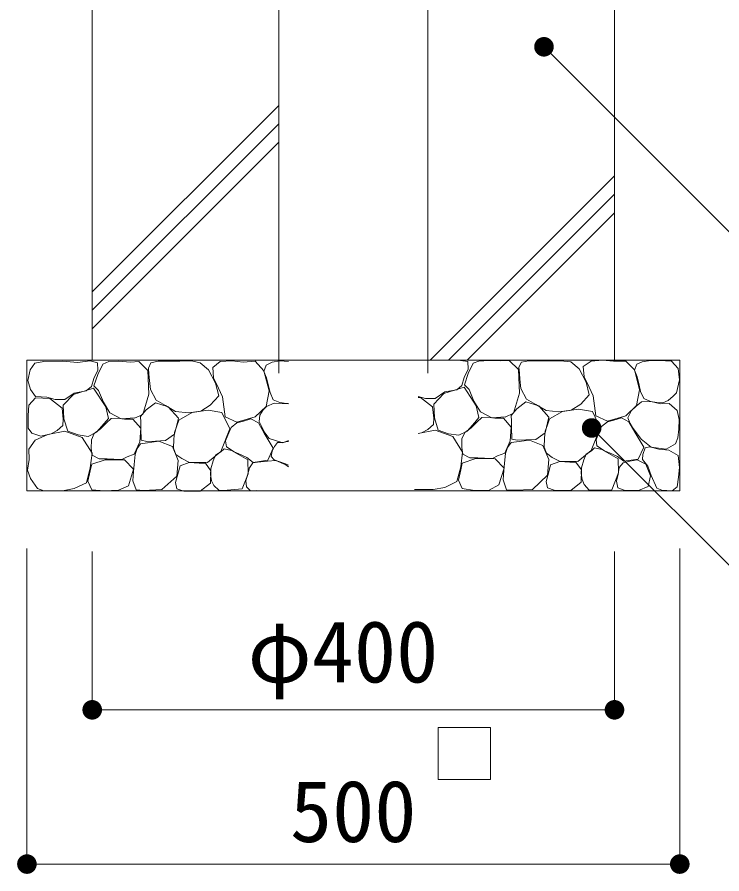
# Model space of a CAD drawing. Units: millimetres on the paper, scale 1:20. Extents: x 12 to 286, y 10 to 196.
# Drawn here: x 127.06 to 154.05, y 87.07 to 119.88 of the extents above; entities that cross this region are included whole.
import ezdxf
from ezdxf.enums import TextEntityAlignment as Align

# ---------------------------------------------------------------- set-up
doc = ezdxf.new("R2010")
doc.units = ezdxf.units.MM
for name, color, linetype, lineweight in [('0_2', 1, 'Continuous', 13), ('ハッチ', 4, 'Continuous', 13), ('寸法', 1, 'Continuous', 13), ('本体', 7, 'Continuous', 13)]:
    doc.layers.add(name, color=color, linetype=linetype, lineweight=lineweight)
doc.styles.add('ＭＳ ゴシック', font='')
doc.styles.get('ＭＳ ゴシック').set_extended_font_data('MS Gothic')

# ---------------------------------------------------------------- blocks, each defined once
blk = doc.blocks.new('filled_dot')
at = {"color": 0, "linetype": 'Continuous', "lineweight": -2, "const_width": 1.25}
blk.add_lwpolyline([(-0.625, 0, 1), (0.625, 0, 1)], format="xyb", close=True, dxfattribs=at)

msp = doc.modelspace()

# ---------------------------------------------------------------- linework, layer by layer
at = {"layer": '0_2'}
for p, q in [((127.44, 99.527), (127.44, 87.446)), ((152.44, 99.527), (152.44, 87.446)), ((129.94, 99.414), (129.94, 93.353)), ((149.94, 99.414), (149.94, 93.353)), ((129.94, 93.353), (149.94, 93.353)), ((127.44, 87.446), (152.44, 87.446))]:
    msp.add_line(p, q, dxfattribs=at)
at = {"layer": 'ハッチ'}
for p, q in [((129.94, 109.361), (137.082, 116.503)), ((129.94, 108.654), (137.082, 115.796)), ((129.94, 107.947), (137.082, 115.089)), ((142.878, 106.743), (149.94, 113.804)), ((143.585, 106.743), (149.94, 113.097)), ((144.292, 106.743), (149.94, 112.39)), ((127.748, 106.636), (128.085, 106.692)), ((128.085, 106.692), (128.809, 106.71)), ((128.809, 106.71), (129.38, 106.662)), ((129.38, 106.662), (129.861, 106.719)), ((129.861, 106.719), (130.139, 106.649)), ((130.139, 106.649), (130.151, 106.358)), ((130.341, 106.587), (130.574, 106.689)), ((130.574, 106.689), (130.952, 106.703)), ((130.952, 106.703), (131.402, 106.674)), ((131.402, 106.674), (131.722, 106.689)), ((131.722, 106.689), (132.071, 106.355)), ((132.095, 106.435), (132.182, 106.648)), ((132.182, 106.648), (132.47, 106.71)), ((132.47, 106.71), (132.871, 106.71)), ((132.871, 106.71), (133.295, 106.705)), ((133.295, 106.705), (133.742, 106.719)), ((133.742, 106.719), (134.073, 106.648)), ((134.073, 106.648), (134.399, 106.372)), ((134.553, 106.464), (134.837, 106.691)), ((134.837, 106.691), (135.284, 106.714)), ((135.284, 106.714), (135.716, 106.671)), ((135.716, 106.671), (136.176, 106.705)), ((136.176, 106.705), (136.513, 106.332)), ((136.605, 106.552), (136.832, 106.669)), ((136.832, 106.669), (137.119, 106.721)), ((137.119, 106.721), (137.456, 106.691)), ((144.049, 106.727), (144.327, 106.689)), ((144.327, 106.689), (144.34, 106.398)), ((144.53, 106.627), (144.739, 106.707)), ((144.739, 106.707), (145.144, 106.73)), ((145.144, 106.73), (145.591, 106.714)), ((145.591, 106.714), (145.911, 106.729)), ((145.911, 106.729), (146.259, 106.394)), ((146.283, 106.475), (146.373, 106.665)), ((146.373, 106.665), (146.665, 106.72)), ((146.665, 106.72), (147.067, 106.726)), ((147.067, 106.726), (147.46, 106.725)), ((147.46, 106.725), (147.874, 106.725)), ((147.874, 106.725), (148.262, 106.687)), ((148.262, 106.687), (148.587, 106.412)), ((148.741, 106.504), (149.042, 106.706)), ((149.042, 106.706), (149.485, 106.739)), ((149.485, 106.739), (149.899, 106.703)), ((149.899, 106.703), (150.371, 106.706)), ((150.371, 106.706), (150.702, 106.371)), ((150.793, 106.591), (150.994, 106.685)), ((150.994, 106.685), (151.315, 106.735)), ((151.315, 106.735), (151.645, 106.731)), ((151.645, 106.731), (152.118, 106.71)), ((152.118, 106.71), (152.372, 106.43)), ((127.47, 105.966), (127.558, 106.371)), ((127.558, 106.371), (127.748, 106.636)), ((130.151, 106.358), (130, 106.042)), ((130.152, 106.195), (130.341, 106.587)), ((132.071, 106.355), (132.114, 105.44)), ((132.107, 106.21), (132.095, 106.435)), ((134.399, 106.372), (134.662, 105.859)), ((134.586, 106.066), (134.553, 106.464)), ((136.513, 106.332), (136.712, 105.568)), ((136.517, 106.317), (136.605, 106.552)), ((136.619, 106.068), (136.517, 106.317)), ((144.34, 106.398), (144.188, 106.082)), ((144.341, 106.235), (144.53, 106.627)), ((146.259, 106.394), (146.303, 105.479)), ((146.296, 106.249), (146.283, 106.475)), ((148.587, 106.412), (148.85, 105.899)), ((148.775, 106.106), (148.741, 106.504)), ((150.702, 106.371), (150.901, 105.607)), ((150.705, 106.357), (150.793, 106.591)), ((150.808, 106.107), (150.705, 106.357)), ((152.372, 106.43), (152.423, 105.997)), ((130, 106.042), (129.911, 105.739)), ((130.007, 105.759), (130.152, 106.195)), ((132.132, 105.972), (132.107, 106.21)), ((134.702, 105.834), (134.586, 106.066)), ((136.693, 105.745), (136.619, 106.068)), ((144.188, 106.082), (144.1, 105.779)), ((144.196, 105.799), (144.341, 106.235)), ((146.321, 106.012), (146.296, 106.249)), ((146.358, 105.661), (146.321, 106.012)), ((148.891, 105.873), (148.775, 106.106)), ((150.881, 105.784), (150.808, 106.107)), ((152.423, 105.997), (152.32, 105.491)), ((127.571, 105.625), (127.47, 105.966)), ((129.222, 105.425), (129.993, 105.672)), ((129.911, 105.739), (129.709, 105.575)), ((129.993, 105.672), (130.458, 104.96)), ((130.181, 105.585), (130.007, 105.759)), ((132.17, 105.622), (132.132, 105.972)), ((134.662, 105.859), (134.787, 105.384)), ((134.935, 105.335), (134.702, 105.834)), ((136.752, 105.503), (136.693, 105.745)), ((143.411, 105.465), (144.181, 105.712)), ((144.1, 105.779), (143.897, 105.614)), ((144.181, 105.712), (144.646, 105)), ((144.37, 105.625), (144.196, 105.799)), ((146.571, 105.248), (146.358, 105.661)), ((148.85, 105.899), (148.976, 105.423)), ((149.123, 105.375), (148.891, 105.873)), ((150.94, 105.542), (150.881, 105.784)), ((127.773, 105.36), (127.571, 105.625)), ((128.203, 105.322), (127.773, 105.36)), ((128.83, 105.018), (129.222, 105.425)), ((129.253, 105.486), (128.887, 105.233)), ((129.709, 105.575), (129.253, 105.486)), ((130.37, 105.135), (130.181, 105.585)), ((132.114, 105.44), (131.882, 104.67)), ((132.383, 105.208), (132.17, 105.622)), ((134.787, 105.384), (134.461, 105.021)), ((135.035, 104.572), (134.935, 105.335)), ((136.712, 105.568), (136.596, 104.97)), ((136.869, 105.231), (136.752, 105.503)), ((142.708, 105.273), (142.418, 105.354)), ((143.018, 105.058), (143.411, 105.465)), ((143.442, 105.526), (143.075, 105.273)), ((143.897, 105.614), (143.442, 105.526)), ((144.559, 105.174), (144.37, 105.625)), ((146.303, 105.479), (146.07, 104.709)), ((148.976, 105.423), (148.65, 105.06)), ((149.223, 104.611), (149.123, 105.375)), ((150.901, 105.607), (150.785, 105.01)), ((151.058, 105.271), (150.94, 105.542)), ((152.188, 105.366), (151.997, 105.197)), ((152.32, 105.491), (152.188, 105.366)), ((127.488, 104.631), (127.519, 105.022)), ((127.519, 105.022), (127.769, 105.303)), ((127.769, 105.303), (128.316, 105.272)), ((128.52, 105.233), (128.203, 105.322)), ((128.316, 105.272), (128.785, 104.912)), ((128.887, 105.233), (128.52, 105.233)), ((128.859, 104.495), (128.83, 105.018)), ((130.617, 104.728), (130.37, 105.135)), ((132.01, 104.841), (132.363, 105.109)), ((132.363, 105.109), (132.85, 104.963)), ((132.746, 105.008), (132.383, 105.208)), ((133.134, 104.783), (132.746, 105.008)), ((134.461, 105.021), (134.098, 104.795)), ((136.611, 104.975), (136.903, 105.102)), ((137.126, 105.128), (136.869, 105.231)), ((136.903, 105.102), (137.456, 105.069)), ((137.376, 105.084), (137.126, 105.128)), ((137.456, 105.082), (137.376, 105.084)), ((142.418, 105.316), (142.505, 105.311)), ((142.505, 105.311), (142.974, 104.952)), ((143.075, 105.273), (142.708, 105.273)), ((143.047, 104.535), (143.018, 105.058)), ((144.806, 104.768), (144.559, 105.174)), ((144.646, 105), (144.748, 104.55)), ((146.198, 104.881), (146.551, 105.148)), ((146.551, 105.148), (147.038, 105.002)), ((146.934, 105.048), (146.571, 105.248)), ((147.323, 104.823), (146.934, 105.048)), ((147.038, 105.002), (147.428, 104.564)), ((148.65, 105.06), (148.287, 104.835)), ((150.785, 105.01), (150.369, 104.611)), ((150.772, 104.98), (150.97, 105.146)), ((150.97, 105.146), (151.335, 105.167)), ((151.315, 105.168), (151.058, 105.271)), ((151.564, 105.124), (151.315, 105.168)), ((151.335, 105.167), (151.72, 105.073)), ((151.792, 105.117), (151.564, 105.124)), ((151.72, 105.073), (152.033, 105.084)), ((151.997, 105.197), (151.792, 105.117)), ((152.033, 105.084), (152.335, 104.813)), ((128.785, 104.912), (128.832, 104.49)), ((130.458, 104.96), (130.559, 104.51)), ((131.053, 104.495), (130.617, 104.728)), ((131.79, 104.585), (132.01, 104.841)), ((132.85, 104.963), (133.239, 104.525)), ((133.622, 104.733), (133.134, 104.783)), ((133.257, 104.453), (133.766, 104.738)), ((134.098, 104.795), (133.622, 104.733)), ((133.766, 104.738), (134.375, 104.825)), ((134.375, 104.825), (134.909, 104.738)), ((134.909, 104.738), (135.207, 104.118)), ((136.596, 104.97), (136.181, 104.572)), ((136.358, 104.644), (136.485, 104.849)), ((136.485, 104.849), (136.611, 104.975)), ((142.974, 104.952), (143.021, 104.53)), ((145.242, 104.535), (144.806, 104.768)), ((146.07, 104.709), (145.752, 104.561)), ((145.979, 104.625), (146.198, 104.881)), ((147.811, 104.772), (147.323, 104.823)), ((147.446, 104.492), (147.955, 104.778)), ((148.287, 104.835), (147.811, 104.772)), ((147.955, 104.778), (148.564, 104.865)), ((148.564, 104.865), (149.098, 104.778)), ((149.098, 104.778), (149.396, 104.157)), ((150.449, 104.532), (150.595, 104.813)), ((150.595, 104.813), (150.772, 104.98)), ((152.335, 104.813), (152.419, 104.469)), ((127.488, 104.147), (127.488, 104.631)), ((128.832, 104.49), (128.817, 104.24)), ((129.004, 104.031), (128.859, 104.495)), ((130.559, 104.51), (130.399, 104.321)), ((130.478, 104.336), (130.671, 104.509)), ((130.671, 104.509), (130.902, 104.528)), ((130.902, 104.528), (131.171, 104.49)), ((131.577, 104.539), (131.053, 104.495)), ((131.171, 104.49), (131.499, 104.48)), ((131.499, 104.48), (131.797, 104.143)), ((131.882, 104.67), (131.564, 104.522)), ((131.803, 104.366), (131.79, 104.585)), ((131.803, 104.147), (131.803, 104.366)), ((133.239, 104.525), (133.093, 103.916)), ((133.183, 104.229), (133.257, 104.453)), ((135.483, 104.372), (135.035, 104.572)), ((135.258, 104.169), (135.481, 104.347)), ((135.481, 104.347), (135.727, 104.414)), ((136.181, 104.572), (135.483, 104.372)), ((135.727, 104.414), (136.017, 104.503)), ((136.017, 104.503), (136.307, 104.347)), ((136.307, 104.347), (136.53, 103.946)), ((136.339, 104.391), (136.358, 104.644)), ((136.436, 104.187), (136.339, 104.391)), ((143.021, 104.53), (143.005, 104.28)), ((143.193, 104.07), (143.047, 104.535)), ((144.588, 104.361), (144.297, 104.027)), ((144.445, 104.154), (144.667, 104.376)), ((144.748, 104.55), (144.588, 104.361)), ((144.667, 104.376), (144.859, 104.549)), ((144.859, 104.549), (145.09, 104.568)), ((145.09, 104.568), (145.36, 104.53)), ((145.765, 104.579), (145.242, 104.535)), ((145.36, 104.53), (145.687, 104.52)), ((145.687, 104.52), (145.986, 104.183)), ((145.991, 104.406), (145.979, 104.625)), ((145.991, 104.187), (145.991, 104.406)), ((147.428, 104.564), (147.282, 103.956)), ((147.371, 104.269), (147.446, 104.492)), ((149.672, 104.412), (149.223, 104.611)), ((149.447, 104.208), (149.67, 104.386)), ((149.67, 104.386), (149.915, 104.453)), ((150.369, 104.611), (149.672, 104.412)), ((149.915, 104.453), (150.205, 104.542)), ((150.205, 104.542), (150.495, 104.386)), ((150.543, 104.323), (150.449, 104.532)), ((150.495, 104.386), (150.718, 103.985)), ((152.419, 104.469), (152.398, 104.104)), ((127.628, 103.943), (127.488, 104.147)), ((128.236, 103.897), (128.89, 104.028)), ((128.598, 104.053), (128.363, 103.928)), ((128.817, 104.24), (128.598, 104.053)), ((128.89, 104.028), (129.558, 103.781)), ((129.397, 103.885), (129.004, 104.031)), ((130.016, 103.932), (130.257, 104.115)), ((130.399, 104.321), (130.109, 103.987)), ((130.257, 104.115), (130.478, 104.336)), ((131.797, 104.143), (131.759, 103.614)), ((131.815, 103.685), (131.803, 104.147)), ((133.096, 103.981), (133.183, 104.229)), ((135.207, 104.118), (134.859, 103.249)), ((135.169, 103.968), (135.258, 104.169)), ((136.524, 104.002), (136.436, 104.187)), ((142.424, 103.937), (143.078, 104.067)), ((142.786, 104.092), (142.552, 103.967)), ((143.005, 104.28), (142.786, 104.092)), ((143.078, 104.067), (143.747, 103.82)), ((143.585, 103.925), (143.193, 104.07)), ((144.297, 104.027), (143.978, 103.867)), ((144.204, 103.971), (144.445, 104.154)), ((145.986, 104.183), (145.947, 103.654)), ((146.003, 103.724), (145.991, 104.187)), ((147.259, 103.76), (147.284, 104.021)), ((147.284, 104.021), (147.371, 104.269)), ((149.396, 104.157), (149.048, 103.288)), ((149.358, 104.008), (149.447, 104.208)), ((150.626, 104.167), (150.543, 104.323)), ((150.959, 103.719), (150.626, 104.167)), ((152.398, 104.104), (152.367, 103.771)), ((127.972, 103.834), (127.628, 103.943)), ((127.756, 103.679), (128.236, 103.897)), ((128.363, 103.928), (127.972, 103.834)), ((129.789, 103.827), (129.397, 103.885)), ((129.558, 103.781), (129.936, 103.185)), ((130.109, 103.987), (129.789, 103.827)), ((129.9, 103.364), (129.91, 103.691)), ((129.91, 103.691), (130.016, 103.932)), ((133.093, 103.916), (132.74, 103.673)), ((133.059, 103.373), (133.071, 103.72)), ((133.071, 103.72), (133.096, 103.981)), ((135.047, 103.656), (135.169, 103.968)), ((136.718, 103.749), (136.524, 104.002)), ((136.53, 103.946), (136.875, 103.377)), ((137.244, 103.584), (136.718, 103.749)), ((142.552, 103.967), (142.418, 103.935)), ((142.418, 103.934), (142.424, 103.937)), ((143.978, 103.867), (143.585, 103.925)), ((143.747, 103.82), (144.124, 103.225)), ((144.089, 103.403), (144.098, 103.731)), ((144.098, 103.731), (144.204, 103.971)), ((146.222, 103.676), (146.003, 103.724)), ((146.551, 103.688), (146.222, 103.676)), ((146.929, 103.712), (146.551, 103.688)), ((147.282, 103.956), (146.929, 103.712)), ((147.247, 103.413), (147.259, 103.76)), ((149.235, 103.696), (149.358, 104.008)), ((149.269, 103.462), (149.235, 103.696)), ((150.718, 103.985), (151.064, 103.417)), ((151.345, 103.417), (150.959, 103.719)), ((152.367, 103.771), (152.273, 103.542)), ((127.509, 103.331), (127.756, 103.679)), ((129.939, 103.104), (129.9, 103.364)), ((131.759, 103.614), (131.547, 103.142)), ((131.582, 103.131), (131.66, 103.365)), ((131.66, 103.365), (131.79, 103.546)), ((131.79, 103.546), (132.492, 103.637)), ((132.034, 103.636), (131.815, 103.685)), ((132.363, 103.648), (132.034, 103.636)), ((132.74, 103.673), (132.363, 103.648)), ((132.492, 103.637), (133.011, 103.443)), ((133.011, 103.443), (133.232, 102.897)), ((133.145, 103.137), (133.059, 103.373)), ((135.08, 103.422), (135.047, 103.656)), ((135.37, 103.232), (135.08, 103.422)), ((136.875, 103.377), (136.663, 102.909)), ((136.825, 103.262), (136.92, 103.444)), ((136.92, 103.444), (137.031, 103.587)), ((137.031, 103.587), (137.213, 103.595)), ((137.213, 103.595), (137.434, 103.626)), ((137.456, 103.673), (137.244, 103.584)), ((137.434, 103.626), (137.456, 103.633)), ((144.127, 103.144), (144.089, 103.403)), ((145.947, 103.654), (145.736, 103.182)), ((145.771, 103.171), (145.849, 103.404)), ((145.849, 103.404), (145.979, 103.586)), ((145.979, 103.586), (146.68, 103.677)), ((146.68, 103.677), (147.2, 103.482)), ((147.2, 103.482), (147.421, 102.937)), ((147.334, 103.177), (147.247, 103.413)), ((149.057, 103.272), (149.177, 103.392)), ((149.177, 103.392), (149.461, 103.327)), ((149.558, 103.272), (149.269, 103.462)), ((151.064, 103.417), (150.852, 102.949)), ((151.02, 103.128), (151.112, 103.392)), ((151.112, 103.392), (151.295, 103.422)), ((151.295, 103.422), (151.641, 103.331)), ((151.918, 103.333), (151.345, 103.417)), ((152.273, 103.542), (151.918, 103.333)), ((127.523, 102.938), (127.509, 103.331)), ((129.936, 103.185), (129.863, 102.619)), ((130.208, 102.96), (129.939, 103.104)), ((131.277, 103.037), (131.075, 102.94)), ((131.547, 103.142), (131.277, 103.037)), ((131.543, 102.754), (131.582, 103.131)), ((133.369, 102.976), (133.145, 103.137)), ((134.859, 103.249), (134.35, 102.827)), ((134.574, 102.894), (134.661, 103.102)), ((134.661, 103.102), (134.868, 103.233)), ((134.868, 103.233), (134.989, 103.353)), ((134.989, 103.353), (135.272, 103.287)), ((135.272, 103.287), (135.895, 102.927)), ((135.56, 103.154), (135.37, 103.232)), ((135.861, 103.021), (135.56, 103.154)), ((136.793, 103.057), (136.825, 103.262)), ((136.904, 102.93), (136.793, 103.057)), ((144.124, 103.225), (144.052, 102.658)), ((144.397, 102.999), (144.127, 103.144)), ((145.466, 103.076), (145.264, 102.98)), ((145.736, 103.182), (145.466, 103.076)), ((145.732, 102.794), (145.771, 103.171)), ((147.558, 103.015), (147.334, 103.177)), ((149.048, 103.288), (148.539, 102.866)), ((148.762, 102.934), (148.849, 103.141)), ((148.849, 103.141), (149.057, 103.272)), ((149.461, 103.327), (150.083, 102.967)), ((149.748, 103.194), (149.558, 103.272)), ((150.049, 103.06), (149.748, 103.194)), ((150.294, 102.871), (150.049, 103.06)), ((151.01, 102.945), (151.02, 103.128)), ((151.641, 103.331), (152.027, 103.3)), ((152.027, 103.3), (152.372, 103.097)), ((152.372, 103.097), (152.423, 102.64)), ((127.465, 102.532), (127.523, 102.938)), ((129.863, 102.505), (129.919, 102.765)), ((129.919, 102.765), (130.438, 102.934)), ((130.517, 102.96), (130.208, 102.96)), ((130.438, 102.934), (131.182, 102.922)), ((130.767, 102.95), (130.517, 102.96)), ((131.075, 102.94), (130.767, 102.95)), ((131.182, 102.922), (131.521, 102.573)), ((131.517, 102.482), (131.543, 102.754)), ((133.232, 102.897), (133.18, 102.3)), ((133.22, 102.38), (133.307, 102.703)), ((133.307, 102.703), (133.655, 102.827)), ((133.642, 102.839), (133.369, 102.976)), ((134.35, 102.827), (133.642, 102.839)), ((133.655, 102.827), (134.04, 102.802)), ((134.04, 102.802), (134.276, 102.802)), ((134.276, 102.802), (134.487, 102.504)), ((134.486, 102.589), (134.574, 102.894)), ((136.106, 102.831), (135.861, 103.021)), ((135.895, 102.927), (135.906, 102.392)), ((135.969, 102.621), (136.096, 102.811)), ((136.096, 102.811), (136.27, 102.842)), ((136.663, 102.909), (136.106, 102.831)), ((136.27, 102.842), (136.65, 102.882)), ((136.65, 102.882), (136.966, 102.906)), ((137.126, 102.851), (136.904, 102.93)), ((136.966, 102.906), (137.354, 102.74)), ((137.339, 102.772), (137.126, 102.851)), ((137.456, 102.723), (137.339, 102.772)), ((137.354, 102.74), (137.456, 102.662)), ((144.052, 102.545), (144.108, 102.804)), ((144.108, 102.804), (144.627, 102.973)), ((144.705, 102.999), (144.397, 102.999)), ((144.627, 102.973), (145.371, 102.962)), ((144.956, 102.99), (144.705, 102.999)), ((145.264, 102.98), (144.956, 102.99)), ((145.371, 102.962), (145.709, 102.613)), ((145.706, 102.521), (145.732, 102.794)), ((147.421, 102.937), (147.369, 102.339)), ((147.409, 102.42), (147.495, 102.742)), ((147.495, 102.742), (147.843, 102.866)), ((147.831, 102.879), (147.558, 103.015)), ((148.539, 102.866), (147.831, 102.879)), ((147.843, 102.866), (148.228, 102.842)), ((148.228, 102.842), (148.464, 102.842)), ((148.464, 102.842), (148.675, 102.544)), ((148.675, 102.628), (148.762, 102.934)), ((150.083, 102.967), (150.094, 102.432)), ((150.115, 102.633), (150.271, 102.811)), ((150.271, 102.811), (150.532, 102.873)), ((150.852, 102.949), (150.294, 102.871)), ((150.532, 102.873), (150.803, 102.925)), ((150.803, 102.925), (151.136, 102.758)), ((151.214, 102.691), (151.01, 102.945)), ((151.136, 102.758), (151.324, 102.31)), ((127.581, 102.212), (127.465, 102.532)), ((129.863, 102.619), (129.718, 102.052)), ((129.773, 102.111), (129.863, 102.505)), ((131.521, 102.573), (131.329, 101.931)), ((131.491, 102.118), (131.517, 102.482)), ((133.133, 102.057), (133.22, 102.38)), ((134.487, 102.504), (134.474, 102.032)), ((134.475, 102.36), (134.486, 102.589)), ((135.906, 102.392), (135.676, 101.814)), ((135.89, 102.336), (135.969, 102.621)), ((144.052, 102.658), (143.906, 102.092)), ((143.961, 102.151), (144.052, 102.545)), ((145.709, 102.613), (145.517, 101.97)), ((145.68, 102.158), (145.706, 102.521)), ((147.322, 102.097), (147.409, 102.42)), ((148.675, 102.544), (148.663, 102.072)), ((148.664, 102.399), (148.675, 102.628)), ((148.697, 102.17), (148.664, 102.399)), ((150.094, 102.432), (149.834, 101.775)), ((150.021, 102.113), (150.083, 102.383)), ((150.083, 102.383), (150.115, 102.633)), ((151.346, 102.325), (151.214, 102.691)), ((152.423, 102.64), (152.393, 102.264)), ((127.843, 101.834), (127.581, 102.212)), ((129.718, 102.052), (129.253, 101.834)), ((129.919, 101.784), (129.773, 102.111)), ((131.621, 101.78), (131.491, 102.118)), ((133.18, 102.3), (132.609, 101.793)), ((133.183, 101.821), (133.133, 102.057)), ((134.508, 102.13), (134.475, 102.36)), ((134.595, 101.945), (134.508, 102.13)), ((135.826, 102.13), (135.89, 102.336)), ((135.85, 101.893), (135.826, 102.13)), ((143.906, 102.092), (143.441, 101.874)), ((144.108, 101.824), (143.961, 102.151)), ((145.807, 101.78), (145.68, 102.158)), ((147.369, 102.339), (146.8, 101.787)), ((147.371, 101.861), (147.322, 102.097)), ((148.663, 102.072), (148.273, 101.758)), ((148.784, 101.984), (148.697, 102.17)), ((150.063, 101.852), (150.021, 102.113)), ((151.324, 102.31), (151.23, 101.904)), ((151.559, 101.847), (151.346, 102.325)), ((152.393, 102.264), (152.342, 101.898)), ((128.09, 101.747), (127.843, 101.834)), ((128.802, 101.747), (128.09, 101.747)), ((129.253, 101.834), (128.802, 101.747)), ((130.393, 101.739), (129.919, 101.784)), ((130.946, 101.762), (130.393, 101.739)), ((131.329, 101.931), (130.946, 101.762)), ((131.907, 101.754), (131.621, 101.78)), ((132.609, 101.793), (131.907, 101.754)), ((133.444, 101.734), (133.183, 101.821)), ((134.077, 101.734), (133.444, 101.734)), ((134.474, 102.032), (134.077, 101.734)), ((134.792, 101.77), (134.595, 101.945)), ((134.967, 101.759), (134.792, 101.77)), ((135.676, 101.814), (134.967, 101.759)), ((136.001, 101.743), (135.85, 101.893)), ((136.238, 101.751), (136.001, 101.743)), ((142.991, 101.787), (142.279, 101.787)), ((143.441, 101.874), (142.991, 101.787)), ((144.583, 101.757), (144.108, 101.824)), ((145.145, 101.77), (144.583, 101.757)), ((145.517, 101.97), (145.145, 101.77)), ((146.095, 101.762), (145.807, 101.78)), ((146.8, 101.787), (146.095, 101.762)), ((147.63, 101.762), (147.371, 101.861)), ((148.273, 101.758), (147.63, 101.762)), ((148.964, 101.765), (148.784, 101.984)), ((149.179, 101.76), (148.964, 101.765)), ((149.834, 101.775), (149.179, 101.76)), ((150.309, 101.763), (150.063, 101.852)), ((150.853, 101.758), (150.309, 101.763)), ((151.23, 101.904), (150.853, 101.758)), ((151.759, 101.763), (151.559, 101.847)), ((152.149, 101.746), (151.759, 101.763)), ((152.342, 101.898), (152.149, 101.746))]:
    msp.add_line(p, q, dxfattribs=at)
at = {"layer": '寸法'}
for p, q in [((147.239, 118.747), (147.769, 118.217)), ((147.769, 118.217), (157.8, 108.186)), ((149.065, 104.148), (149.595, 103.618)), ((149.595, 103.618), (159.756, 93.457))]:
    msp.add_line(p, q, dxfattribs=at)
at = {"layer": '寸法', "lineweight": 18}
for p, q in [((147.239, 118.747), (147.246, 118.74)), ((149.065, 104.148), (149.072, 104.141))]:
    msp.add_line(p, q, dxfattribs=at)
at = {"layer": '寸法', "color": 7}
msp.add_line((152.44, 106.743), (152.44, 101.743), dxfattribs=at)
at = {"layer": '寸法', "color": 3}
for p, q in [((145.188, 92.683), (143.188, 92.683)), ((143.188, 92.683), (143.188, 90.683)), ((145.188, 90.683), (145.188, 92.683)), ((143.188, 90.683), (145.188, 90.683))]:
    msp.add_line(p, q, dxfattribs=at)
at = {"layer": '本体'}
for p, q in [((137.082, 168.743), (137.082, 106.243)), ((142.797, 168.743), (142.797, 106.243)), ((129.94, 129.243), (129.94, 106.743)), ((149.94, 129.243), (149.94, 106.743)), ((127.44, 106.743), (152.44, 106.743)), ((127.44, 106.743), (127.44, 101.743)), ((152.44, 106.743), (152.44, 101.743)), ((127.44, 101.743), (152.44, 101.743))]:
    msp.add_line(p, q, dxfattribs=at)

# ---------------------------------------------------------------- block references
at = {"layer": '0_2', "xscale": 0.3, "yscale": 0.3}
for p in [(129.94, 93.353), (127.44, 87.446)]:
    msp.add_blockref('filled_dot', p, dxfattribs=at)
at = {"layer": '0_2', "xscale": 0.3, "yscale": 0.3, "rotation": 180}
for p in [(149.94, 93.353), (152.44, 87.446)]:
    msp.add_blockref('filled_dot', p, dxfattribs=at)
at = {"layer": '寸法', "lineweight": 18, "xscale": 0.3, "yscale": 0.3, "rotation": 315}
for p in [(147.239, 118.747), (149.065, 104.148)]:
    msp.add_blockref('filled_dot', p, dxfattribs=at)

# ---------------------------------------------------------------- texts
at = {"layer": '0_2', "style": 'ＭＳ ゴシック'}
for s, p in [('φ400', (135.893, 93.688)), ('500', (137.512, 87.577))]:
    msp.add_text(s, height=2.374, dxfattribs=at).set_placement(p, align=Align.BOTTOM_LEFT)

doc.saveas('drawing.dxf')
